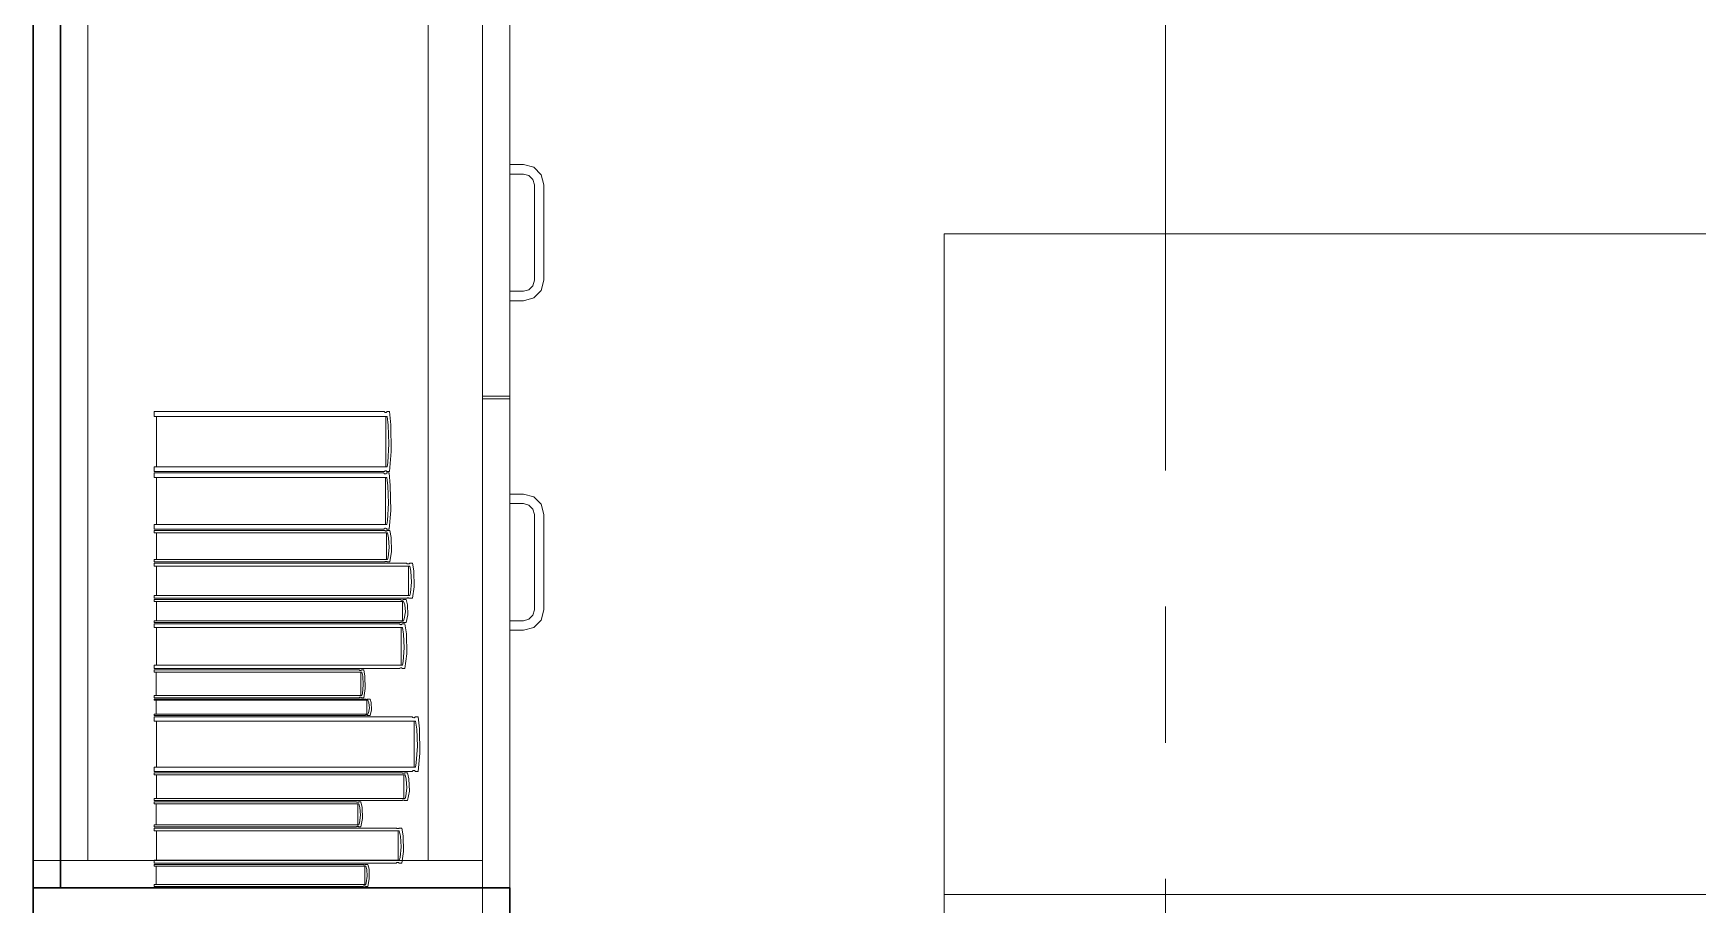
# Model space of a CAD drawing. Header units: inches. Extents: x -38 to 5698, y -33 to 92.
# Drawn here: x 223.211 to 224.433, y 34.992 to 35.632 of the extents above; entities that cross this region are included whole.
import ezdxf

# ---------------------------------------------------------------- set-up
doc = ezdxf.new("R2010")
doc.units = ezdxf.units.IN
doc.header["$MEASUREMENT"] = 0
doc.set_wipeout_variables(frame=1)
doc.linetypes.add('Punto & Raya', pattern=[0.65, 0.5, -0.075, 0, -0.075])
doc.linetypes.add('Wipeout_Contour', pattern=[1, 0, -1])
doc.layers.add('Interior - Mobiliario', color=7, linetype='Continuous')
doc.layers.add('Marcador - Secciones', color=251, linetype='Continuous')

msp = doc.modelspace()

# ---------------------------------------------------------------- linework, layer by layer
at = {"layer": 'Interior - Mobiliario', "color": 175, "linetype": 'Continuous', "lineweight": 13}
for p, q in [((223.2311, 35.0047), (223.2311, 36.4647)), ((223.5411, 36.4647), (223.5411, 35.0047)), ((223.2511, 36.4447), (223.2511, 35.0247)), ((223.5011, 35.0247), (223.5011, 36.4447)), ((223.5411, 36.4447), (223.5411, 35.0247)), ((223.5411, 35.7247), (223.5411, 35.3657)), ((223.5611, 35.7247), (223.5611, 35.3657)), ((223.5711, 35.5357), (223.5611, 35.5357)), ((223.5611, 35.5357), (223.5611, 35.5287)), ((223.5786, 35.5337), (223.5711, 35.5357)), ((223.5841, 35.5282), (223.5786, 35.5337)), ((223.5611, 35.5287), (223.5711, 35.5287)), ((223.5711, 35.5287), (223.5751, 35.5276)), ((223.5751, 35.5276), (223.578, 35.5247)), ((223.578, 35.5247), (223.5791, 35.5207)), ((223.5861, 35.5207), (223.5841, 35.5282)), ((223.5791, 35.5207), (223.5791, 35.4507)), ((223.5861, 35.4507), (223.5861, 35.5207)), ((223.5791, 35.4507), (223.578, 35.4467)), ((223.5841, 35.4432), (223.5861, 35.4507)), ((223.5711, 35.4427), (223.5611, 35.4427)), ((223.5611, 35.4427), (223.5611, 35.4357)), ((223.5611, 35.4357), (223.5711, 35.4357)), ((223.5751, 35.4438), (223.5711, 35.4427)), ((223.5711, 35.4357), (223.5786, 35.4377)), ((223.578, 35.4467), (223.5751, 35.4438)), ((223.5786, 35.4377), (223.5841, 35.4432)), ((223.5611, 35.3657), (223.5411, 35.3657)), ((223.5611, 35.3637), (223.5411, 35.3637)), ((223.2998, 35.3508), (223.2998, 35.3543)), ((223.2998, 35.3543), (223.4689, 35.3543)), ((223.471, 35.3508), (223.2998, 35.3508)), ((223.3015, 35.3137), (223.3015, 35.3508)), ((223.4689, 35.3543), (223.4691, 35.3541)), ((223.4691, 35.3541), (223.4693, 35.3539)), ((223.4693, 35.3539), (223.4696, 35.3537)), ((223.4696, 35.3537), (223.4698, 35.3536)), ((223.4698, 35.3536), (223.4701, 35.3536)), ((223.4701, 35.3536), (223.4703, 35.3537)), ((223.4701, 35.3508), (223.4701, 35.3137)), ((223.4703, 35.3537), (223.4705, 35.3539)), ((223.4705, 35.3539), (223.4708, 35.3542)), ((223.4708, 35.3542), (223.4709, 35.3543)), ((223.4709, 35.3543), (223.4727, 35.3543)), ((223.4718, 35.3442), (223.471, 35.3508)), ((223.4727, 35.3543), (223.4737, 35.3446)), ((223.4722, 35.3306), (223.4718, 35.3442)), ((223.4737, 35.3446), (223.4739, 35.3249)), ((223.4715, 35.317), (223.4722, 35.3306)), ((223.2998, 35.3102), (223.2998, 35.3137)), ((223.2998, 35.3137), (223.471, 35.3137)), ((223.471, 35.3137), (223.4715, 35.317)), ((223.4739, 35.3249), (223.4727, 35.3102)), ((223.4689, 35.3102), (223.2998, 35.3102)), ((223.2998, 35.3059), (223.2998, 35.3092)), ((223.2998, 35.3092), (223.4686, 35.3092)), ((223.4707, 35.3059), (223.2998, 35.3059)), ((223.3015, 35.2713), (223.3015, 35.3059)), ((223.4686, 35.3092), (223.4687, 35.3089)), ((223.4687, 35.3089), (223.469, 35.3087)), ((223.469, 35.3103), (223.4689, 35.3102)), ((223.4693, 35.3106), (223.469, 35.3103)), ((223.469, 35.3087), (223.4692, 35.3085)), ((223.4692, 35.3085), (223.4695, 35.3085)), ((223.4695, 35.3108), (223.4693, 35.3106)), ((223.4697, 35.3109), (223.4695, 35.3108)), ((223.4695, 35.3085), (223.4697, 35.3085)), ((223.47, 35.3109), (223.4697, 35.3109)), ((223.4697, 35.3085), (223.47, 35.3086)), ((223.4698, 35.3059), (223.4698, 35.2713)), ((223.4703, 35.3108), (223.47, 35.3109)), ((223.47, 35.3086), (223.4702, 35.3087)), ((223.4702, 35.3087), (223.4704, 35.309)), ((223.4705, 35.3106), (223.4703, 35.3108)), ((223.4704, 35.309), (223.4705, 35.3092)), ((223.4707, 35.3104), (223.4705, 35.3106)), ((223.4705, 35.3092), (223.4724, 35.3092)), ((223.4709, 35.3102), (223.4707, 35.3104)), ((223.4715, 35.2997), (223.4707, 35.3059)), ((223.4727, 35.3102), (223.4709, 35.3102)), ((223.4724, 35.3092), (223.4733, 35.3001)), ((223.4719, 35.287), (223.4715, 35.2997)), ((223.4733, 35.3001), (223.4736, 35.2817)), ((223.5611, 35.2937), (223.5711, 35.2937)), ((223.5611, 35.2867), (223.5611, 35.2937)), ((223.5711, 35.2937), (223.5786, 35.2917)), ((223.5786, 35.2917), (223.5841, 35.2862)), ((223.4712, 35.2744), (223.4719, 35.287)), ((223.4736, 35.2817), (223.4724, 35.268)), ((223.5711, 35.2867), (223.5611, 35.2867)), ((223.5751, 35.2856), (223.5711, 35.2867)), ((223.578, 35.2827), (223.5751, 35.2856)), ((223.5791, 35.2787), (223.578, 35.2827)), ((223.5791, 35.2087), (223.5791, 35.2787)), ((223.5841, 35.2862), (223.5861, 35.2787)), ((223.5861, 35.2787), (223.5861, 35.2087)), ((223.2998, 35.268), (223.2998, 35.2713)), ((223.2998, 35.2713), (223.4707, 35.2713)), ((223.4686, 35.268), (223.2998, 35.268)), ((223.2998, 35.2652), (223.2998, 35.267)), ((223.2998, 35.267), (223.4692, 35.267)), ((223.4713, 35.2652), (223.2998, 35.2652)), ((223.3015, 35.2458), (223.3015, 35.2652)), ((223.4687, 35.2682), (223.4686, 35.268)), ((223.4689, 35.2684), (223.4687, 35.2682)), ((223.4692, 35.2686), (223.4689, 35.2684)), ((223.4694, 35.2687), (223.4692, 35.2686)), ((223.4692, 35.267), (223.4693, 35.2669)), ((223.4693, 35.2669), (223.4695, 35.2667)), ((223.4697, 35.2687), (223.4694, 35.2687)), ((223.4695, 35.2667), (223.4698, 35.2667)), ((223.4699, 35.2686), (223.4697, 35.2687)), ((223.4698, 35.2667), (223.47, 35.2666)), ((223.4702, 35.2685), (223.4699, 35.2686)), ((223.47, 35.2666), (223.4703, 35.2666)), ((223.4704, 35.2682), (223.4702, 35.2685)), ((223.4703, 35.2666), (223.4705, 35.2667)), ((223.4705, 35.268), (223.4704, 35.2682)), ((223.4704, 35.2652), (223.4704, 35.2458)), ((223.4724, 35.268), (223.4705, 35.268)), ((223.4705, 35.2667), (223.4708, 35.2668)), ((223.4707, 35.2713), (223.4712, 35.2744)), ((223.4708, 35.2668), (223.471, 35.2669)), ((223.471, 35.2669), (223.4711, 35.267)), ((223.4711, 35.267), (223.473, 35.267)), ((223.472, 35.2617), (223.4713, 35.2652)), ((223.473, 35.267), (223.4739, 35.2619)), ((223.4718, 35.2475), (223.4725, 35.2546)), ((223.4725, 35.2546), (223.472, 35.2617)), ((223.4739, 35.2619), (223.4741, 35.2516)), ((223.2998, 35.2439), (223.2998, 35.2458)), ((223.2998, 35.2458), (223.4713, 35.2458)), ((223.4692, 35.2439), (223.2998, 35.2439)), ((223.2998, 35.2408), (223.2998, 35.2429)), ((223.2998, 35.2429), (223.4853, 35.2429)), ((223.4876, 35.2408), (223.2998, 35.2408)), ((223.3017, 35.2192), (223.3017, 35.2408)), ((223.4693, 35.244), (223.4692, 35.2439)), ((223.4695, 35.2441), (223.4693, 35.244)), ((223.4697, 35.2442), (223.4695, 35.2441)), ((223.47, 35.2443), (223.4697, 35.2442)), ((223.4702, 35.2443), (223.47, 35.2443)), ((223.4705, 35.2442), (223.4702, 35.2443)), ((223.4707, 35.2442), (223.4705, 35.2442)), ((223.471, 35.244), (223.4707, 35.2442)), ((223.4711, 35.2439), (223.471, 35.244)), ((223.473, 35.2439), (223.4711, 35.2439)), ((223.4713, 35.2458), (223.4718, 35.2475)), ((223.4741, 35.2516), (223.473, 35.2439)), ((223.4853, 35.2429), (223.4855, 35.2428)), ((223.4855, 35.2428), (223.4857, 35.2426)), ((223.4857, 35.2426), (223.486, 35.2425)), ((223.486, 35.2425), (223.4863, 35.2425)), ((223.4863, 35.2425), (223.4865, 35.2425)), ((223.4865, 35.2425), (223.4868, 35.2425)), ((223.4866, 35.2408), (223.4866, 35.2192)), ((223.4868, 35.2425), (223.4871, 35.2426)), ((223.4871, 35.2426), (223.4873, 35.2428)), ((223.4873, 35.2428), (223.4874, 35.2429)), ((223.4874, 35.2429), (223.4895, 35.2429)), ((223.4885, 35.237), (223.4876, 35.2408)), ((223.4895, 35.2429), (223.4905, 35.2373)), ((223.4881, 35.2212), (223.4889, 35.2291)), ((223.4889, 35.2291), (223.4885, 35.237)), ((223.4905, 35.2373), (223.4908, 35.2257)), ((223.2998, 35.2172), (223.2998, 35.2192)), ((223.2998, 35.2192), (223.4876, 35.2192)), ((223.4853, 35.2172), (223.2998, 35.2172)), ((223.2998, 35.2148), (223.2998, 35.2162)), ((223.2998, 35.2162), (223.4809, 35.2162)), ((223.4809, 35.2162), (223.481, 35.2161)), ((223.481, 35.2161), (223.4813, 35.216)), ((223.4813, 35.216), (223.4815, 35.2159)), ((223.4815, 35.2159), (223.4818, 35.2159)), ((223.4818, 35.2159), (223.4821, 35.2159)), ((223.4821, 35.2159), (223.4823, 35.2159)), ((223.4823, 35.2159), (223.4826, 35.216)), ((223.4826, 35.216), (223.4828, 35.2161)), ((223.4828, 35.2161), (223.4829, 35.2162)), ((223.4829, 35.2162), (223.4849, 35.2162)), ((223.4849, 35.2162), (223.4859, 35.2125)), ((223.4854, 35.2173), (223.4853, 35.2172)), ((223.4857, 35.2174), (223.4854, 35.2173)), ((223.4859, 35.2175), (223.4857, 35.2174)), ((223.4862, 35.2176), (223.4859, 35.2175)), ((223.4865, 35.2176), (223.4862, 35.2176)), ((223.4867, 35.2175), (223.4865, 35.2176)), ((223.487, 35.2174), (223.4867, 35.2175)), ((223.4873, 35.2173), (223.487, 35.2174)), ((223.4874, 35.2172), (223.4873, 35.2173)), ((223.4895, 35.2172), (223.4874, 35.2172)), ((223.4876, 35.2192), (223.4881, 35.2212)), ((223.4908, 35.2257), (223.4895, 35.2172)), ((223.4831, 35.2148), (223.2998, 35.2148)), ((223.3016, 35.2007), (223.3016, 35.2148)), ((223.4822, 35.2148), (223.4822, 35.2007)), ((223.4839, 35.2123), (223.4831, 35.2148)), ((223.4836, 35.202), (223.4844, 35.2072)), ((223.4844, 35.2072), (223.4839, 35.2123)), ((223.4862, 35.205), (223.4849, 35.1994)), ((223.4859, 35.2125), (223.4862, 35.205)), ((223.5751, 35.2018), (223.578, 35.2047)), ((223.578, 35.2047), (223.5791, 35.2087)), ((223.5861, 35.2087), (223.5841, 35.2012)), ((223.2998, 35.1994), (223.2998, 35.2007)), ((223.2998, 35.2007), (223.4831, 35.2007)), ((223.4809, 35.1994), (223.2998, 35.1994)), ((223.2998, 35.1958), (223.2998, 35.1984)), ((223.2998, 35.1984), (223.4801, 35.1984)), ((223.4823, 35.1958), (223.2998, 35.1958)), ((223.3016, 35.1682), (223.3016, 35.1958)), ((223.4801, 35.1984), (223.4802, 35.1982)), ((223.4802, 35.1982), (223.4805, 35.198)), ((223.4805, 35.198), (223.4807, 35.1979)), ((223.4807, 35.1979), (223.481, 35.1978)), ((223.481, 35.1995), (223.4809, 35.1994)), ((223.4812, 35.1996), (223.481, 35.1995)), ((223.481, 35.1978), (223.4813, 35.1979)), ((223.4815, 35.1996), (223.4812, 35.1996)), ((223.4813, 35.1979), (223.4815, 35.1979)), ((223.4814, 35.1958), (223.4814, 35.1682)), ((223.4817, 35.1997), (223.4815, 35.1996)), ((223.4815, 35.1979), (223.4818, 35.1981)), ((223.482, 35.1997), (223.4817, 35.1997)), ((223.4818, 35.1981), (223.482, 35.1983)), ((223.4823, 35.1996), (223.482, 35.1997)), ((223.482, 35.1983), (223.4821, 35.1984)), ((223.4821, 35.1984), (223.4841, 35.1984)), ((223.4825, 35.1996), (223.4823, 35.1996)), ((223.4831, 35.1909), (223.4823, 35.1958)), ((223.4828, 35.1995), (223.4825, 35.1996)), ((223.4829, 35.1994), (223.4828, 35.1995)), ((223.4849, 35.1994), (223.4829, 35.1994)), ((223.4831, 35.2007), (223.4836, 35.202)), ((223.4841, 35.1984), (223.4851, 35.1912)), ((223.4851, 35.1912), (223.4854, 35.1765)), ((223.5611, 35.2007), (223.5711, 35.2007)), ((223.5611, 35.1937), (223.5611, 35.2007)), ((223.5711, 35.1937), (223.5611, 35.1937)), ((223.5711, 35.2007), (223.5751, 35.2018)), ((223.5786, 35.1957), (223.5711, 35.1937)), ((223.5841, 35.2012), (223.5786, 35.1957)), ((223.4828, 35.1707), (223.4836, 35.1808)), ((223.4836, 35.1808), (223.4831, 35.1909)), ((223.2998, 35.1656), (223.2998, 35.1682)), ((223.2998, 35.1682), (223.4823, 35.1682)), ((223.4823, 35.1682), (223.4828, 35.1707)), ((223.4854, 35.1765), (223.4841, 35.1656)), ((223.4801, 35.1656), (223.2998, 35.1656)), ((223.2998, 35.163), (223.2998, 35.1646)), ((223.2998, 35.1646), (223.4505, 35.1646)), ((223.4524, 35.163), (223.2998, 35.163)), ((223.3013, 35.1459), (223.3013, 35.163)), ((223.4505, 35.1646), (223.4506, 35.1645)), ((223.4506, 35.1645), (223.4508, 35.1644)), ((223.4508, 35.1644), (223.451, 35.1643)), ((223.451, 35.1643), (223.4513, 35.1643)), ((223.4513, 35.1643), (223.4515, 35.1643)), ((223.4515, 35.1643), (223.4517, 35.1643)), ((223.4516, 35.163), (223.4516, 35.1459)), ((223.4517, 35.1643), (223.4519, 35.1644)), ((223.4519, 35.1644), (223.4521, 35.1645)), ((223.4521, 35.1645), (223.4522, 35.1646)), ((223.4522, 35.1646), (223.4539, 35.1646)), ((223.4531, 35.1599), (223.4524, 35.163)), ((223.4535, 35.1536), (223.4531, 35.1599)), ((223.4539, 35.1646), (223.4547, 35.1601)), ((223.4547, 35.1601), (223.4549, 35.151)), ((223.4802, 35.1657), (223.4801, 35.1656)), ((223.4804, 35.1659), (223.4802, 35.1657)), ((223.4807, 35.1661), (223.4804, 35.1659)), ((223.4809, 35.1661), (223.4807, 35.1661)), ((223.4812, 35.1661), (223.4809, 35.1661)), ((223.4815, 35.1661), (223.4812, 35.1661)), ((223.4817, 35.166), (223.4815, 35.1661)), ((223.482, 35.1658), (223.4817, 35.166)), ((223.4821, 35.1656), (223.482, 35.1658)), ((223.4841, 35.1656), (223.4821, 35.1656)), ((223.2998, 35.1442), (223.2998, 35.1459)), ((223.2998, 35.1459), (223.4524, 35.1459)), ((223.4505, 35.1442), (223.2998, 35.1442)), ((223.2998, 35.1423), (223.2998, 35.1432)), ((223.2998, 35.1432), (223.4549, 35.1432)), ((223.4568, 35.1423), (223.2998, 35.1423)), ((223.3014, 35.1321), (223.3014, 35.1423)), ((223.4506, 35.1443), (223.4505, 35.1442)), ((223.4508, 35.1444), (223.4506, 35.1443)), ((223.451, 35.1445), (223.4508, 35.1444)), ((223.4512, 35.1446), (223.451, 35.1445)), ((223.4515, 35.1446), (223.4512, 35.1446)), ((223.4517, 35.1445), (223.4515, 35.1446)), ((223.4519, 35.1444), (223.4517, 35.1445)), ((223.4521, 35.1443), (223.4519, 35.1444)), ((223.4522, 35.1442), (223.4521, 35.1443)), ((223.4539, 35.1442), (223.4522, 35.1442)), ((223.4524, 35.1459), (223.4528, 35.1474)), ((223.4528, 35.1474), (223.4535, 35.1536)), ((223.4549, 35.151), (223.4539, 35.1442)), ((223.4549, 35.1432), (223.4551, 35.1432)), ((223.4551, 35.1432), (223.4553, 35.1431)), ((223.4553, 35.1431), (223.4555, 35.143)), ((223.4555, 35.143), (223.4557, 35.143)), ((223.4557, 35.143), (223.4559, 35.143)), ((223.4559, 35.143), (223.4562, 35.1431)), ((223.456, 35.1423), (223.456, 35.1321)), ((223.4562, 35.1431), (223.4564, 35.1431)), ((223.4564, 35.1431), (223.4566, 35.1432)), ((223.4566, 35.1432), (223.4567, 35.1432)), ((223.4567, 35.1432), (223.4584, 35.1432)), ((223.4575, 35.1405), (223.4568, 35.1423)), ((223.4584, 35.1432), (223.4593, 35.1406)), ((223.2998, 35.1312), (223.2998, 35.1321)), ((223.2998, 35.1321), (223.4568, 35.1321)), ((223.4549, 35.1312), (223.2998, 35.1312)), ((223.2998, 35.127), (223.2998, 35.1302)), ((223.2998, 35.1302), (223.4895, 35.1302)), ((223.455, 35.1312), (223.4549, 35.1312)), ((223.4552, 35.1313), (223.455, 35.1312)), ((223.4554, 35.1314), (223.4552, 35.1313)), ((223.4557, 35.1314), (223.4554, 35.1314)), ((223.4559, 35.1314), (223.4557, 35.1314)), ((223.4561, 35.1314), (223.4559, 35.1314)), ((223.4563, 35.1313), (223.4561, 35.1314)), ((223.4565, 35.1312), (223.4563, 35.1313)), ((223.4567, 35.1312), (223.4565, 35.1312)), ((223.4584, 35.1312), (223.4567, 35.1312)), ((223.4568, 35.1321), (223.4573, 35.1331)), ((223.4573, 35.1331), (223.458, 35.1367)), ((223.458, 35.1367), (223.4575, 35.1405)), ((223.4595, 35.1352), (223.4584, 35.1312)), ((223.4593, 35.1406), (223.4595, 35.1352)), ((223.4895, 35.1302), (223.4897, 35.13)), ((223.4897, 35.13), (223.4899, 35.1297)), ((223.4913, 35.1298), (223.4916, 35.13)), ((223.4916, 35.13), (223.4917, 35.1302)), ((223.4917, 35.1302), (223.4938, 35.1302)), ((223.4938, 35.1302), (223.4948, 35.1214)), ((223.4918, 35.127), (223.2998, 35.127)), ((223.3017, 35.0933), (223.3017, 35.127)), ((223.4899, 35.1297), (223.4902, 35.1296)), ((223.4902, 35.1296), (223.4905, 35.1295)), ((223.4905, 35.1295), (223.4908, 35.1295)), ((223.4908, 35.1295), (223.4911, 35.1296)), ((223.4909, 35.127), (223.4909, 35.0933)), ((223.4911, 35.1296), (223.4913, 35.1298)), ((223.4927, 35.121), (223.4918, 35.127)), ((223.4932, 35.1087), (223.4927, 35.121)), ((223.4948, 35.1214), (223.4951, 35.1035)), ((223.4924, 35.0964), (223.4932, 35.1087)), ((223.2998, 35.0901), (223.2998, 35.0933)), ((223.2998, 35.0933), (223.4918, 35.0933)), ((223.4918, 35.0933), (223.4924, 35.0964)), ((223.4951, 35.1035), (223.4938, 35.0901)), ((223.4895, 35.0901), (223.2998, 35.0901)), ((223.2998, 35.0875), (223.2998, 35.0891)), ((223.2998, 35.0891), (223.4819, 35.0891)), ((223.4842, 35.0875), (223.2998, 35.0875)), ((223.3016, 35.0703), (223.3016, 35.0875)), ((223.4819, 35.0891), (223.4821, 35.089)), ((223.4821, 35.089), (223.4823, 35.0889)), ((223.4823, 35.0889), (223.4826, 35.0888)), ((223.4826, 35.0888), (223.4829, 35.0888)), ((223.4829, 35.0888), (223.4831, 35.0888)), ((223.4831, 35.0888), (223.4834, 35.0888)), ((223.4832, 35.0875), (223.4832, 35.0703)), ((223.4834, 35.0888), (223.4837, 35.0889)), ((223.4837, 35.0889), (223.4839, 35.089)), ((223.4839, 35.089), (223.484, 35.0891)), ((223.484, 35.0891), (223.486, 35.0891)), ((223.485, 35.0844), (223.4842, 35.0875)), ((223.4855, 35.0781), (223.485, 35.0844)), ((223.486, 35.0891), (223.487, 35.0846)), ((223.487, 35.0846), (223.4873, 35.0755)), ((223.4896, 35.0903), (223.4895, 35.0901)), ((223.4899, 35.0905), (223.4896, 35.0903)), ((223.4901, 35.0907), (223.4899, 35.0905)), ((223.4904, 35.0908), (223.4901, 35.0907)), ((223.4907, 35.0908), (223.4904, 35.0908)), ((223.491, 35.0907), (223.4907, 35.0908)), ((223.4913, 35.0906), (223.491, 35.0907)), ((223.4915, 35.0903), (223.4913, 35.0906)), ((223.4917, 35.0901), (223.4915, 35.0903)), ((223.4938, 35.0901), (223.4917, 35.0901)), ((223.2998, 35.0687), (223.2998, 35.0703)), ((223.2998, 35.0703), (223.4842, 35.0703)), ((223.482, 35.0688), (223.4819, 35.0687)), ((223.4823, 35.0689), (223.482, 35.0688)), ((223.4825, 35.069), (223.4823, 35.0689)), ((223.4828, 35.069), (223.4825, 35.069)), ((223.4831, 35.069), (223.4828, 35.069)), ((223.4833, 35.069), (223.4831, 35.069)), ((223.4836, 35.0689), (223.4833, 35.069)), ((223.4838, 35.0688), (223.4836, 35.0689)), ((223.484, 35.0687), (223.4838, 35.0688)), ((223.4842, 35.0703), (223.4847, 35.0719)), ((223.4847, 35.0719), (223.4855, 35.0781)), ((223.4873, 35.0755), (223.486, 35.0687)), ((223.4819, 35.0687), (223.2998, 35.0687)), ((223.2998, 35.0662), (223.2998, 35.0677)), ((223.2998, 35.0677), (223.4484, 35.0677)), ((223.4502, 35.0662), (223.2998, 35.0662)), ((223.3013, 35.0509), (223.3013, 35.0662)), ((223.4484, 35.0677), (223.4485, 35.0676)), ((223.4485, 35.0676), (223.4487, 35.0675)), ((223.4487, 35.0675), (223.4489, 35.0674)), ((223.4489, 35.0674), (223.4491, 35.0674)), ((223.4491, 35.0674), (223.4494, 35.0674)), ((223.4494, 35.0674), (223.4496, 35.0674)), ((223.4495, 35.0662), (223.4495, 35.0509)), ((223.4496, 35.0674), (223.4498, 35.0675)), ((223.4498, 35.0675), (223.45, 35.0676)), ((223.45, 35.0676), (223.4501, 35.0677)), ((223.4501, 35.0677), (223.4517, 35.0677)), ((223.4509, 35.0635), (223.4502, 35.0662)), ((223.4507, 35.0523), (223.4513, 35.0579)), ((223.4513, 35.0579), (223.4509, 35.0635)), ((223.4517, 35.0677), (223.4526, 35.0637)), ((223.4526, 35.0637), (223.4528, 35.0556)), ((223.486, 35.0687), (223.484, 35.0687)), ((223.2998, 35.0495), (223.2998, 35.0509)), ((223.2998, 35.0509), (223.4502, 35.0509)), ((223.4484, 35.0495), (223.2998, 35.0495)), ((223.2998, 35.0464), (223.2998, 35.0485)), ((223.2998, 35.0485), (223.4778, 35.0485)), ((223.4799, 35.0464), (223.2998, 35.0464)), ((223.3016, 35.0249), (223.3016, 35.0464)), ((223.4485, 35.0496), (223.4484, 35.0495)), ((223.4487, 35.0497), (223.4485, 35.0496)), ((223.4489, 35.0497), (223.4487, 35.0497)), ((223.4491, 35.0498), (223.4489, 35.0497)), ((223.4493, 35.0498), (223.4491, 35.0498)), ((223.4495, 35.0498), (223.4493, 35.0498)), ((223.4498, 35.0497), (223.4495, 35.0498)), ((223.45, 35.0496), (223.4498, 35.0497)), ((223.4501, 35.0495), (223.45, 35.0496)), ((223.4517, 35.0495), (223.4501, 35.0495)), ((223.4502, 35.0509), (223.4507, 35.0523)), ((223.4528, 35.0556), (223.4517, 35.0495)), ((223.4778, 35.0485), (223.4779, 35.0483)), ((223.4779, 35.0483), (223.4782, 35.0482)), ((223.4782, 35.0482), (223.4784, 35.0481)), ((223.4784, 35.0481), (223.4787, 35.0481)), ((223.4787, 35.0481), (223.4789, 35.0481)), ((223.4789, 35.0481), (223.4792, 35.0481)), ((223.479, 35.0464), (223.479, 35.0249)), ((223.4792, 35.0481), (223.4795, 35.0482)), ((223.4795, 35.0482), (223.4797, 35.0484)), ((223.4797, 35.0484), (223.4798, 35.0485)), ((223.4798, 35.0485), (223.4818, 35.0485)), ((223.4808, 35.0426), (223.4799, 35.0464)), ((223.4818, 35.0485), (223.4828, 35.0429)), ((223.4805, 35.0268), (223.4812, 35.0347)), ((223.4812, 35.0347), (223.4808, 35.0426)), ((223.4828, 35.0429), (223.483, 35.0314)), ((223.5011, 35.0247), (223.2511, 35.0247)), ((223.2998, 35.0228), (223.2998, 35.0249)), ((223.2998, 35.0249), (223.4799, 35.0249)), ((223.4778, 35.0228), (223.2998, 35.0228)), ((223.2998, 35.0205), (223.2998, 35.0218)), ((223.2998, 35.0218), (223.4534, 35.0218)), ((223.4553, 35.0205), (223.2998, 35.0205)), ((223.4534, 35.0218), (223.4535, 35.0217)), ((223.4535, 35.0217), (223.4537, 35.0217)), ((223.4537, 35.0217), (223.4539, 35.0216)), ((223.4539, 35.0216), (223.4542, 35.0216)), ((223.4542, 35.0216), (223.4544, 35.0216)), ((223.4544, 35.0216), (223.4546, 35.0216)), ((223.4546, 35.0216), (223.4548, 35.0217)), ((223.4548, 35.0217), (223.455, 35.0218)), ((223.455, 35.0218), (223.4551, 35.0218)), ((223.4551, 35.0218), (223.4568, 35.0218)), ((223.456, 35.0181), (223.4553, 35.0205)), ((223.4568, 35.0218), (223.4577, 35.0183)), ((223.4779, 35.0229), (223.4778, 35.0228)), ((223.4781, 35.0231), (223.4779, 35.0229)), ((223.4784, 35.0232), (223.4781, 35.0231)), ((223.4786, 35.0233), (223.4784, 35.0232)), ((223.4789, 35.0233), (223.4786, 35.0233)), ((223.4791, 35.0232), (223.4789, 35.0233)), ((223.4794, 35.0231), (223.4791, 35.0232)), ((223.4796, 35.023), (223.4794, 35.0231)), ((223.4798, 35.0228), (223.4796, 35.023)), ((223.4818, 35.0228), (223.4798, 35.0228)), ((223.4799, 35.0249), (223.4805, 35.0268)), ((223.483, 35.0314), (223.4818, 35.0228)), ((223.5411, 35.0247), (223.5011, 35.0247)), ((223.4564, 35.0132), (223.456, 35.0181)), ((223.4577, 35.0183), (223.4579, 35.0111)), ((223.5411, 35.0047), (223.2311, 35.0047)), ((223.8801, 34.9997), (223.8801, 34.9697)), ((225.1651, 34.9997), (223.8801, 34.9997))]:
    msp.add_line(p, q, dxfattribs=at)
at = {"layer": 'Interior - Mobiliario', "color": 175, "linetype": 'Continuous', "lineweight": 13, "flags": 128}
msp.add_lwpolyline([(225.1801, 34.9847), (225.1801, 36.4847), (224.5801, 36.4847), (224.5801, 35.4847), (223.8801, 35.4847), (223.8801, 34.9847)], close=True, dxfattribs=at)
at = {"layer": 'Marcador - Secciones', "color": 251, "linetype": 'Punto & Raya', "lineweight": 13}
msp.add_line((224.0425, 46.2111), (224.0425, 0.8878), dxfattribs=at)

# ---------------------------------------------------------------- next in the draw order: wipeouts: each hides what was drawn before it
at = {"color": 254, "linetype": 'Wipeout_Contour', "lineweight": 0, "ltscale": 6586.908617}
msp.add_wipeout([(223.2311, 36.4647), (223.2111, 36.4647), (223.2111, 35.0047), (223.2311, 35.0047)], dxfattribs=at).dxf.layer = 'Interior - Mobiliario'

# ---------------------------------------------------------------- next in the draw order: linework, layer by layer
at = {"layer": 'Interior - Mobiliario', "color": 175, "linetype": 'Continuous', "lineweight": 30}
for p, q in [((223.2111, 35.0047), (223.2111, 36.4647)), ((223.2311, 35.0047), (223.2311, 36.4647)), ((223.2311, 35.0047), (223.2111, 35.0047))]:
    msp.add_line(p, q, dxfattribs=at)
at = {"layer": 'Interior - Mobiliario', "color": 175, "linetype": 'Continuous', "lineweight": 13}
for p, q in [((223.2111, 35.0047), (223.2111, 36.4647)), ((223.2311, 36.4647), (223.2311, 35.0047)), ((223.2111, 35.0247), (223.2111, 36.4447)), ((223.2511, 35.0247), (223.2111, 35.0247)), ((223.2311, 35.0047), (223.2111, 35.0047))]:
    msp.add_line(p, q, dxfattribs=at)

# ---------------------------------------------------------------- next in the draw order: wipeouts: each hides what was drawn before it
at = {"color": 254, "linetype": 'Wipeout_Contour', "lineweight": 0, "ltscale": 6587.504267}
msp.add_wipeout([(223.5611, 35.0047), (223.2111, 35.0047), (223.2111, 34.9847), (223.5611, 34.9847)], dxfattribs=at).dxf.layer = 'Interior - Mobiliario'

# ---------------------------------------------------------------- next in the draw order: linework, layer by layer
at = {"layer": 'Interior - Mobiliario', "color": 175, "linetype": 'Continuous', "lineweight": 13}
for p, q in [((223.2111, 36.4847), (223.2111, 34.9847)), ((223.5611, 34.9847), (223.5611, 36.4847)), ((223.2111, 35.0047), (223.2111, 36.4647)), ((223.2311, 35.0047), (223.2311, 36.4647)), ((223.2311, 35.0047), (223.2311, 36.4647)), ((223.2311, 35.0047), (223.2311, 36.4647)), ((223.5411, 36.4647), (223.5411, 35.0047)), ((223.5411, 36.4647), (223.5411, 35.0047)), ((223.5611, 36.4647), (223.5611, 35.0047)), ((223.5611, 36.4647), (223.5611, 35.0047)), ((223.5411, 35.0047), (223.5411, 35.3637)), ((223.5611, 35.0047), (223.5611, 35.3637)), ((223.2111, 34.9847), (223.2111, 35.0247)), ((223.3013, 35.007), (223.3013, 35.0205)), ((223.4545, 35.0205), (223.4545, 35.007)), ((223.5411, 35.0247), (223.5411, 34.9847)), ((223.4553, 35.007), (223.4557, 35.0082)), ((223.4557, 35.0082), (223.4564, 35.0132)), ((223.4579, 35.0111), (223.4568, 35.0057)), ((223.2111, 35.0047), (223.5611, 35.0047)), ((223.2111, 34.9847), (223.2111, 35.0047)), ((223.5611, 35.0047), (223.2111, 35.0047)), ((223.5611, 35.0047), (223.2311, 35.0047)), ((223.5411, 35.0047), (223.2311, 35.0047)), ((223.5411, 35.0047), (223.2311, 35.0047)), ((223.2998, 35.0057), (223.2998, 35.007)), ((223.2998, 35.007), (223.4553, 35.007)), ((223.4534, 35.0057), (223.2998, 35.0057)), ((223.4535, 35.0058), (223.4534, 35.0057)), ((223.4537, 35.0059), (223.4535, 35.0058)), ((223.4539, 35.0059), (223.4537, 35.0059)), ((223.4541, 35.006), (223.4539, 35.0059)), ((223.4543, 35.006), (223.4541, 35.006)), ((223.4546, 35.006), (223.4543, 35.006)), ((223.4548, 35.0059), (223.4546, 35.006)), ((223.455, 35.0058), (223.4548, 35.0059)), ((223.4551, 35.0057), (223.455, 35.0058)), ((223.4568, 35.0057), (223.4551, 35.0057)), ((223.5611, 35.0047), (223.5411, 35.0047)), ((223.5611, 35.0047), (223.5611, 34.9847))]:
    msp.add_line(p, q, dxfattribs=at)
at = {"layer": 'Interior - Mobiliario', "color": 175, "linetype": 'Continuous', "lineweight": 30}
for p, q in [((223.2111, 34.9847), (223.2111, 35.0047)), ((223.5611, 35.0047), (223.2111, 35.0047)), ((223.5611, 34.9847), (223.5611, 35.0047))]:
    msp.add_line(p, q, dxfattribs=at)

doc.saveas('drawing.dxf')
